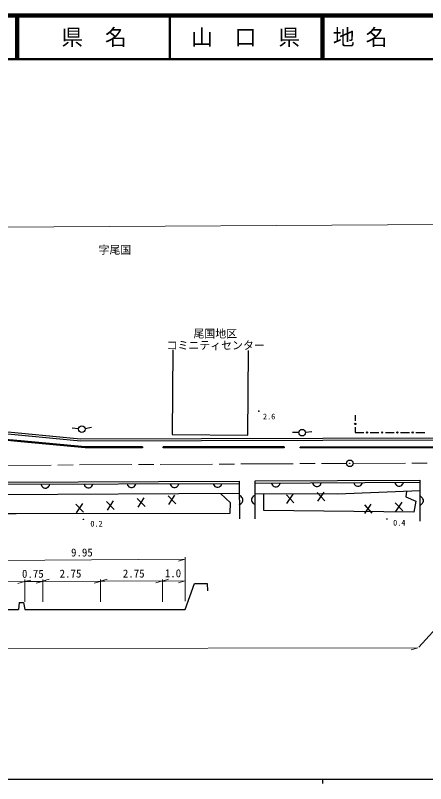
# Model space of a CAD drawing. Units: millimetres, scale not verified. Extents: x 40000 to 680000, y 20000 to 380000.
# Drawn here: x 297587 to 391655, y 204000 to 380000 of the extents above; entities that cross this region are included whole.
import ezdxf
from ezdxf.enums import TextEntityAlignment as Align

# ---------------------------------------------------------------- set-up
doc = ezdxf.new("R2010")
doc.units = ezdxf.units.MM
doc.header["$LTSCALE"] = 1000
doc.linetypes.add('CHAIN', pattern=[18.5, 12, -1.5, 3.5, -1.5])
for name, color, linetype, lineweight in [('M-BGD', 7, 'Continuous', 25), ('M-BMK', 2, 'CHAIN', 13), ('M-BMK-SRVR', 3, 'Continuous', 25), ('M-STR-HTXT', 7, 'Continuous', 13), ('M-STR-STRC', 7, 'Continuous', 25), ('M-TTL', 2, 'Continuous', 140), ('M-TTL-BAND', 7, 'Continuous', 25), ('M-TTL-LINE', 7, 'Continuous', 50)]:
    doc.layers.add(name, color=color, linetype=linetype, lineweight=lineweight)
doc.layers.add('M-BMK-HTXT', color=7, linetype='Continuous')
doc.layers.add('M-TTL-TXT', color=7, linetype='Continuous')
doc.styles.add('ＭＳ ゴシック', font='')
doc.styles.get('ＭＳ ゴシック').set_extended_font_data('MS Gothic')

msp = doc.modelspace()

# ---------------------------------------------------------------- linework, layer by layer
at = {"layer": 'M-BGD'}
for p, q in [((333704, 303392), (333528, 283960)), ((350891, 283803), (351068, 303234)), ((375509, 288380), (375509, 287142)), ((312525, 282932), (287541, 285321)), ((312078, 285282), (310587, 285447)), ((313559, 285346), (315030, 285640)), ((375509, 285672), (375509, 284434)), ((312502, 282432), (287516, 284821)), ((333528, 283960), (350891, 283803)), ((362612, 284402), (361112, 284402)), ((364106, 284495), (365595, 284681)), ((375509, 284434), (377452, 284434)), ((378922, 284434), (380952, 284434)), ((382422, 284434), (384452, 284434)), ((385922, 284434), (387952, 284434)), ((389422, 284434), (391452, 284434)), ((423986, 282730), (312502, 282432)), ((423985, 283230), (312525, 282932)), ((161231, 272697), (348883, 273269)), ((348883, 273269), (348944, 264685)), ((352536, 264685), (352597, 273330)), ((352597, 273330), (390288, 273529)), ((352600, 272830), (390291, 273029)), ((356311, 272849), (356392, 272610)), ((358232, 272619), (358311, 272860)), ((365734, 272899), (365815, 272659)), ((367655, 272669), (367734, 272910)), ((375157, 272949), (375238, 272709)), ((377078, 272719), (377157, 272959)), ((384580, 272998), (384661, 272759)), ((386501, 272769), (386580, 273009)), ((390288, 273529), (390288, 264119)), ((161232, 272197), (348885, 272769)), ((303482, 272558), (303563, 272318)), ((303563, 272318), (303684, 272119)), ((303684, 272119), (303885, 271920)), ((303885, 271920), (304085, 271801)), ((304085, 271801), (304325, 271722)), ((304325, 271722), (304645, 271723)), ((304645, 271723), (304885, 271804)), ((304885, 271804), (305085, 271925)), ((305085, 271925), (305284, 272126)), ((305284, 272126), (305403, 272327)), ((305403, 272327), (305482, 272567)), ((313349, 272604), (313430, 272364)), ((313430, 272364), (313551, 272165)), ((313551, 272165), (313752, 271966)), ((313752, 271966), (313953, 271846)), ((313953, 271846), (314193, 271768)), ((314193, 271768), (314513, 271769)), ((314513, 271769), (314753, 271850)), ((314753, 271850), (314952, 271971)), ((314952, 271971), (315151, 272172)), ((315151, 272172), (315270, 272373)), ((315270, 272373), (315349, 272613)), ((323216, 272649), (323298, 272410)), ((323298, 272410), (323418, 272210)), ((323418, 272210), (323619, 272011)), ((323619, 272011), (323820, 271892)), ((323820, 271892), (324060, 271813)), ((324060, 271813), (324380, 271815)), ((324380, 271815), (324620, 271896)), ((324620, 271896), (324819, 272017)), ((324819, 272017), (325018, 272218)), ((325018, 272218), (325138, 272418)), ((325138, 272418), (325216, 272659)), ((333084, 272695), (333165, 272456)), ((333165, 272456), (333286, 272256)), ((333286, 272256), (333487, 272057)), ((333487, 272057), (333687, 271938)), ((333687, 271938), (333928, 271859)), ((333928, 271859), (334248, 271861)), ((334248, 271861), (334487, 271942)), ((334487, 271942), (334687, 272063)), ((334687, 272063), (334886, 272264)), ((334886, 272264), (335005, 272464)), ((335005, 272464), (335084, 272705)), ((342951, 272741), (343032, 272502)), ((343032, 272502), (343153, 272302)), ((343153, 272302), (343354, 272103)), ((343354, 272103), (343555, 271984)), ((343555, 271984), (343795, 271905)), ((343795, 271905), (344115, 271907)), ((344115, 271907), (344355, 271988)), ((344355, 271988), (344554, 272109)), ((344554, 272109), (344753, 272310)), ((344753, 272310), (344872, 272510)), ((344872, 272510), (344951, 272750)), ((356392, 272610), (356513, 272410)), ((356513, 272410), (356714, 272211)), ((356714, 272211), (356915, 272092)), ((356915, 272092), (357155, 272014)), ((357155, 272014), (357475, 272015)), ((357475, 272015), (357715, 272097)), ((357715, 272097), (357914, 272218)), ((357914, 272218), (358113, 272419)), ((358113, 272419), (358232, 272619)), ((365815, 272659), (365936, 272460)), ((365936, 272460), (366137, 272261)), ((366137, 272261), (366338, 272142)), ((366338, 272142), (366578, 272063)), ((366578, 272063), (366898, 272065)), ((366898, 272065), (367138, 272146)), ((367138, 272146), (367337, 272267)), ((367337, 272267), (367536, 272468)), ((367536, 272468), (367655, 272669)), ((371447, 270391), (390382, 271134)), ((375238, 272709), (375359, 272510)), ((375359, 272510), (375560, 272311)), ((375560, 272311), (375761, 272192)), ((375761, 272192), (376001, 272113)), ((376001, 272113), (376321, 272115)), ((376321, 272115), (376561, 272196)), ((376561, 272196), (376760, 272317)), ((376760, 272317), (376959, 272518)), ((376959, 272518), (377078, 272719)), ((384661, 272759), (384782, 272560)), ((384782, 272560), (384983, 272361)), ((384983, 272361), (385184, 272242)), ((385184, 272242), (385424, 272163)), ((385424, 272163), (385744, 272165)), ((385744, 272165), (385984, 272246)), ((385984, 272246), (386183, 272367)), ((386183, 272367), (386382, 272568)), ((386382, 272568), (386501, 272769)), ((348883, 270438), (161158, 269553)), ((325547, 269305), (327322, 267458)), ((325728, 267314), (327140, 269450)), ((332589, 269946), (334364, 268099)), ((332770, 267954), (334183, 270090)), ((346917, 268335), (344623, 270485)), ((349147, 269899), (348907, 269977)), ((349348, 269780), (349147, 269899)), ((349550, 269581), (349348, 269780)), ((349671, 269382), (349550, 269581)), ((349753, 269143), (349671, 269382)), ((351809, 269413), (351728, 269173)), ((351931, 269612), (351809, 269413)), ((352132, 269810), (351931, 269612)), ((352333, 269929), (352132, 269810)), ((352574, 270007), (352333, 269929)), ((352565, 270444), (371447, 270391)), ((354581, 266572), (354528, 270444)), ((359721, 270189), (361455, 268304)), ((359859, 268194), (361317, 270299)), ((366776, 270676), (368509, 268791)), ((366913, 268681), (368372, 270786)), ((387253, 271028), (387146, 269702)), ((387146, 269702), (389374, 268694)), ((390528, 269744), (390288, 269824)), ((390728, 269624), (390528, 269744)), ((390928, 269424), (390728, 269624)), ((391048, 269224), (390928, 269424)), ((311463, 268025), (313237, 266178)), ((311644, 266033), (313056, 268170)), ((318505, 268665), (320280, 266818)), ((318686, 266673), (320098, 268810)), ((346845, 265970), (346917, 268335)), ((348921, 267977), (349160, 268059)), ((349160, 268059), (349360, 268180)), ((349360, 268180), (349558, 268381)), ((349558, 268381), (349677, 268582)), ((349677, 268582), (349755, 268823)), ((349755, 268823), (349753, 269143)), ((351728, 269173), (351725, 268853)), ((351725, 268853), (351804, 268613)), ((351804, 268613), (351922, 268412)), ((351922, 268412), (352121, 268210)), ((352121, 268210), (352320, 268089)), ((352320, 268089), (352559, 268007)), ((377600, 267879), (379334, 265993)), ((377738, 265883), (379197, 267989)), ((384655, 268365), (386388, 266480)), ((384792, 266370), (386251, 268475)), ((389374, 268694), (388950, 266201)), ((390288, 267824), (390528, 267904)), ((390528, 267904), (390728, 268024)), ((390728, 268024), (390928, 268224)), ((390928, 268224), (391048, 268424)), ((391128, 268984), (391048, 269224)), ((391048, 268424), (391128, 268664)), ((391128, 268664), (391128, 268984)), ((236469, 265468), (297760, 265898)), ((297760, 265898), (346845, 265970)), ((388950, 266201), (354581, 266572)), ((336531, 243884), (338696, 249856)), ((338696, 249856), (341590, 249856)), ((341590, 249856), (341637, 248176)), ((298457, 245532), (298307, 243884)), ((298455, 245505), (299482, 245505)), ((299482, 245505), (299753, 243884)), ((285506, 243884), (298307, 243884)), ((299753, 243884), (336531, 243884))]:
    msp.add_line(p, q, dxfattribs=at)
for centre, radius in [((353411, 289327), 50), ((353411, 289327), 30), ((353411, 289327), 10), ((312823, 285199), 750), ((363362, 284402), 750), ((375509, 286407), 150), ((378187, 284434), 150), ((381687, 284434), 150), ((385187, 284434), 150), ((388687, 284434), 150), ((313203, 264528), 50), ((313203, 264528), 30), ((313203, 264528), 10), ((382759, 264639), 50), ((382759, 264639), 30), ((382759, 264639), 10)]:
    msp.add_circle(centre, radius, dxfattribs=at)
at = {"layer": 'M-BMK'}
for p, q in [((275308, 276793), (373505, 277369)), ((375005, 277376), (473636, 277712))]:
    msp.add_line(p, q, dxfattribs=at)
at = {"layer": 'M-BMK-SRVR'}
for radius in [750, 30]:
    msp.add_circle((374255, 277374), radius, dxfattribs=at)
at = {"layer": 'M-STR-HTXT'}
for p, q in [((183458, 330791), (423357, 332231)), ((390074, 235228), (417270, 265166)), ((288222, 255080), (336481, 255396)), ((336481, 255396), (334984, 254967)), ((336531, 245790), (336531, 255891)), ((288348, 250210), (299670, 250273)), ((299670, 250273), (298172, 249845)), ((299607, 250336), (301144, 250588)), ((300176, 250273), (299607, 250336)), ((299727, 245674), (299727, 250782)), ((300176, 250273), (303844, 250336)), ((303844, 250336), (302352, 249891)), ((303844, 250400), (305344, 250820)), ((304603, 250400), (303844, 250400)), ((303907, 245674), (303907, 250782)), ((304603, 250400), (317127, 250336)), ((317127, 250336), (315625, 249924)), ((317127, 250400), (318627, 250820)), ((318075, 250400), (317127, 250400)), ((317142, 245674), (317142, 250782)), ((318075, 250400), (331295, 250463)), ((331295, 250463), (329797, 250036)), ((331231, 250400), (332731, 250820)), ((331990, 250400), (331231, 250400)), ((331306, 245674), (331306, 250782)), ((331990, 250400), (336481, 250463)), ((336481, 250463), (334987, 250022)), ((127971, 234734), (389855, 235103)), ((389855, 235103), (388356, 234681))]:
    msp.add_line(p, q, dxfattribs=at)
at = {"layer": 'M-STR-STRC'}
for p, q in [((298827, 282509), (289135, 283424)), ((298809, 282309), (289126, 283224)), ((313609, 280960), (298809, 282309)), ((313619, 281160), (298827, 282509)), ((326770, 280960), (313609, 280960)), ((326770, 281160), (313619, 281160)), ((326770, 281160), (326770, 280960)), ((359205, 281160), (331471, 281160)), ((331471, 280960), (331471, 281160)), ((359205, 280960), (331471, 280960)), ((359205, 281160), (359205, 280960)), ((394874, 281160), (362905, 281116)), ((362905, 280916), (362905, 281116)), ((394875, 280960), (362905, 280916))]:
    msp.add_line(p, q, dxfattribs=at)
at = {"layer": 'M-TTL'}
msp.add_line((680000, 380000), (40000, 380000), dxfattribs=at)
at = {"layer": 'M-TTL-BAND'}
for p, q in [((40000, 205000), (579000, 205000)), ((368000, 205000), (368000, 204000))]:
    msp.add_line(p, q, dxfattribs=at)
at = {"layer": 'M-TTL-LINE'}
for p, q in [((297750, 380000), (297750, 370000)), ((298250, 380000), (298250, 370000)), ((333000, 380000), (333000, 370000)), ((367750, 380000), (367750, 370000)), ((368250, 380000), (368250, 370000)), ((40000, 370000), (680000, 370000))]:
    msp.add_line(p, q, dxfattribs=at)

# ---------------------------------------------------------------- texts
at = {"layer": 'M-BGD', "style": 'ＭＳ ゴシック'}
for s, height, p in [('尾国地区', 1833, (338421, 305621)), ('コミニティセンター', 1833, (332265, 302937)), ('2.6', 1320, (354358, 287047)), ('0.2', 1320, (314778, 262498)), ('0.4', 1320, (384197, 262715))]:
    msp.add_text(s, height=height, dxfattribs=at).set_placement(p, align=Align.BOTTOM_LEFT)
at = {"layer": 'M-BMK-HTXT', "style": 'ＭＳ ゴシック'}
msp.add_text('字尾国', height=1833, dxfattribs=at).set_placement((316668, 324812), align=Align.BOTTOM_LEFT)
at = {"layer": 'M-STR-HTXT', "style": 'ＭＳ ゴシック'}
for s, p in [('9.95', (310351, 255489)), ('0.75', (299103, 250612)), ('2.75', (307743, 250651)), ('2.75', (322232, 250659)), ('1.0', (331857, 250729))]:
    msp.add_text(s, height=1833, dxfattribs=at).set_placement(p, align=Align.BOTTOM_LEFT)
at = {"layer": 'M-TTL-TXT', "style": 'ＭＳ ゴシック'}
for s, p in [('県\u3000名', (315625, 375000)), ('山\u3000口\u3000県', (350375, 375000))]:
    msp.add_text(s, height=3666, dxfattribs=at).set_placement(p, align=Align.MIDDLE_CENTER)
msp.add_text('地 名', height=3666, dxfattribs=at).set_placement((370380, 375000), align=Align.MIDDLE_LEFT)

doc.saveas('drawing.dxf')
